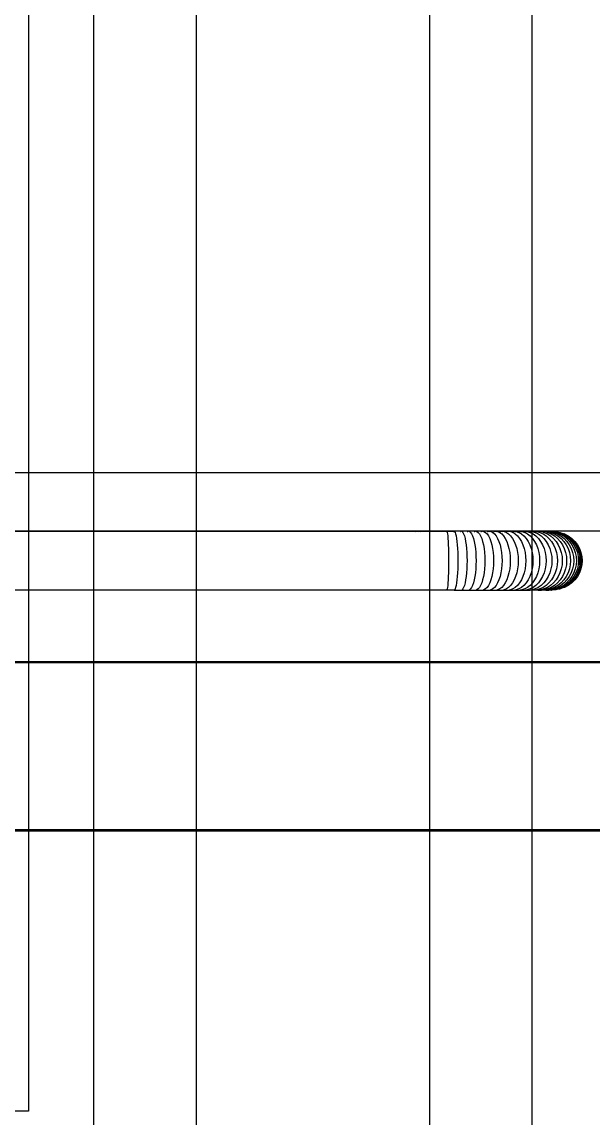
# Model space of a CAD drawing. Header units: inches. Extents: x 31 to 716, y 21 to 143.
# Drawn here: x 225.008 to 225.816, y 77.125 to 78.676 of the extents above; entities that cross this region are included whole.
import ezdxf

# ---------------------------------------------------------------- set-up
doc = ezdxf.new("R2010")
doc.units = ezdxf.units.IN
doc.header["$MEASUREMENT"] = 0
doc.linetypes.add('HIDDEN-Z', pattern=[3, 2, -1])
for name, color, linetype in [('INNO-RFT-Y', 2, 'Continuous'), ('S-BARS-ELEV', 9, 'Continuous'), ('s-hidden', 8, 'HIDDEN-Z')]:
    doc.layers.add(name, color=color, linetype=linetype)

# ---------------------------------------------------------------- blocks, each defined once
blk = doc.blocks.new('rebar red')
at = {"color": 1}
for p, q in [((-50.96601, -96.53518), (-50.74187, -96.53518)), ((-50.74247, -96.53526), (-50.74187, -96.53518)), ((-50.74187, -96.53518), (-50.74127, -96.53526)), ((-50.74187, -96.53518), (-50.73662, -96.53518)), ((-50.73662, -96.53518), (-50.73482, -96.53518)), ((-50.73662, -96.53518), (-50.7348, -96.5352)), ((-50.73489, -96.53526), (-50.73485, -96.53526)), ((-50.73485, -96.53526), (-50.73482, -96.53518)), ((-50.73485, -96.53526), (-50.7348, -96.5352)), ((-50.73482, -96.53518), (-50.7348, -96.5352)), ((-50.73482, -96.53518), (-50.73478, -96.53518)), ((-50.7348, -96.5352), (-50.73478, -96.53518)), ((-50.7348, -96.5352), (-50.73303, -96.53518)), ((-50.7348, -96.5352), (-50.73475, -96.53526)), ((-50.73478, -96.53518), (-50.73303, -96.53518)), ((-50.73478, -96.53518), (-50.73475, -96.53526)), ((-50.73475, -96.53526), (-50.73469, -96.53547)), ((-50.73475, -96.53526), (-50.73471, -96.53526)), ((-50.73469, -96.53547), (-50.73463, -96.53583)), ((-50.73316, -96.53526), (-50.73308, -96.53526)), ((-50.73308, -96.53526), (-50.73303, -96.53518)), ((-50.73308, -96.53526), (-50.73299, -96.5352)), ((-50.73303, -96.53518), (-50.73299, -96.5352)), ((-50.73299, -96.5352), (-50.73295, -96.53518)), ((-50.73295, -96.53518), (-50.7329, -96.53526)), ((-50.73125, -96.53518), (-50.73295, -96.53518)), ((-50.7329, -96.53526), (-50.73277, -96.53547)), ((-50.7329, -96.53526), (-50.73281, -96.53526)), ((-50.73277, -96.53547), (-50.73264, -96.53583)), ((-50.73145, -96.53526), (-50.73134, -96.53526)), ((-50.73134, -96.53526), (-50.73125, -96.53518)), ((-50.73125, -96.53518), (-50.73119, -96.5352)), ((-50.73119, -96.5352), (-50.73113, -96.53518)), ((-50.73113, -96.53518), (-50.73105, -96.53526)), ((-50.7295, -96.53518), (-50.73113, -96.53518)), ((-50.73105, -96.53526), (-50.73086, -96.53547)), ((-50.73105, -96.53526), (-50.73093, -96.53526)), ((-50.73086, -96.53547), (-50.73067, -96.53583)), ((-50.72977, -96.53526), (-50.72961, -96.53526)), ((-50.72961, -96.53526), (-50.7295, -96.53518)), ((-50.7295, -96.53518), (-50.72942, -96.5352)), ((-50.72942, -96.5352), (-50.72934, -96.53518)), ((-50.72934, -96.53518), (-50.72924, -96.53526)), ((-50.72778, -96.53518), (-50.72934, -96.53518)), ((-50.72924, -96.53526), (-50.72898, -96.53547)), ((-50.72924, -96.53526), (-50.72907, -96.53526)), ((-50.72898, -96.53547), (-50.72873, -96.53583)), ((-50.72811, -96.53526), (-50.72792, -96.53526)), ((-50.72792, -96.53526), (-50.72778, -96.53518)), ((-50.72778, -96.53518), (-50.72768, -96.5352)), ((-50.72758, -96.53518), (-50.72768, -96.5352)), ((-50.72758, -96.53518), (-50.72745, -96.53526)), ((-50.7261, -96.53518), (-50.72758, -96.53518)), ((-50.72745, -96.53526), (-50.72713, -96.53547)), ((-50.72745, -96.53526), (-50.72725, -96.53526)), ((-50.72713, -96.53547), (-50.72682, -96.53583)), ((-50.72649, -96.53526), (-50.72627, -96.53526)), ((-50.72627, -96.53526), (-50.7261, -96.53518)), ((-50.7261, -96.53518), (-50.72598, -96.5352)), ((-50.72598, -96.5352), (-50.72587, -96.53518)), ((-50.72587, -96.53518), (-50.7257, -96.53526)), ((-50.72446, -96.53518), (-50.72587, -96.53518)), ((-50.7257, -96.53526), (-50.72532, -96.53547)), ((-50.7257, -96.53526), (-50.72547, -96.53526)), ((-50.72532, -96.53547), (-50.72495, -96.53583)), ((-50.72491, -96.53526), (-50.72466, -96.53526)), ((-50.72466, -96.53526), (-50.72446, -96.53518)), ((-50.72446, -96.53518), (-50.72433, -96.5352)), ((-50.72433, -96.5352), (-50.7242, -96.53518)), ((-50.7242, -96.53518), (-50.724, -96.53526)), ((-50.72287, -96.53518), (-50.7242, -96.53518)), ((-50.724, -96.53526), (-50.72356, -96.53547)), ((-50.724, -96.53526), (-50.72374, -96.53526)), ((-50.72356, -96.53547), (-50.72313, -96.53583)), ((-50.72338, -96.53526), (-50.72311, -96.53526)), ((-50.72311, -96.53526), (-50.72287, -96.53518)), ((-50.72287, -96.53518), (-50.72273, -96.5352)), ((-50.72273, -96.5352), (-50.72258, -96.53518)), ((-50.72258, -96.53518), (-50.72236, -96.53526)), ((-50.72134, -96.53518), (-50.72258, -96.53518)), ((-50.72236, -96.53526), (-50.72186, -96.53547)), ((-50.72236, -96.53526), (-50.72206, -96.53526)), ((-50.72191, -96.53526), (-50.72161, -96.53526)), ((-50.72186, -96.53547), (-50.72137, -96.53583)), ((-50.72161, -96.53526), (-50.72134, -96.53518)), ((-50.72134, -96.53518), (-50.72119, -96.5352)), ((-50.72119, -96.5352), (-50.72103, -96.53518)), ((-50.72103, -96.53518), (-50.72077, -96.53526)), ((-50.71988, -96.53518), (-50.72103, -96.53518)), ((-50.72077, -96.53526), (-50.72021, -96.53547)), ((-50.72077, -96.53526), (-50.72019, -96.53526)), ((-50.72021, -96.53547), (-50.71968, -96.53583)), ((-50.72019, -96.53526), (-50.71988, -96.53518)), ((-50.71988, -96.53518), (-50.71972, -96.5352)), ((-50.71972, -96.5352), (-50.71955, -96.53518)), ((-50.71955, -96.53518), (-50.71925, -96.53526)), ((-50.71849, -96.53518), (-50.71955, -96.53518)), ((-50.71925, -96.53526), (-50.71916, -96.53526)), ((-50.71916, -96.53526), (-50.71904, -96.53524)), ((-50.71916, -96.53526), (-50.71864, -96.53547)), ((-50.71904, -96.53524), (-50.71892, -96.53526)), ((-50.71892, -96.53526), (-50.71884, -96.53526)), ((-50.71884, -96.53526), (-50.71849, -96.53518)), ((-50.71884, -96.53526), (-50.7179, -96.53526)), ((-50.71864, -96.53547), (-50.71806, -96.53583)), ((-50.71849, -96.53518), (-50.71832, -96.5352)), ((-50.71832, -96.5352), (-50.71815, -96.53518)), ((-50.71815, -96.53518), (-50.7179, -96.53526)), ((-50.7179, -96.53526), (-50.71785, -96.53525)), ((-50.71785, -96.53525), (-50.71781, -96.53526)), ((-50.71767, -96.53523), (-50.71781, -96.53526)), ((-50.71781, -96.53526), (-50.71715, -96.53547)), ((-50.71767, -96.53523), (-50.71756, -96.53526)), ((-50.71756, -96.53526), (-50.71751, -96.53525)), ((-50.71751, -96.53525), (-50.71746, -96.53526)), ((-50.71746, -96.53526), (-50.71717, -96.53518)), ((-50.71746, -96.53526), (-50.71671, -96.53526)), ((-50.71717, -96.53518), (-50.717, -96.5352)), ((-50.71715, -96.53547), (-50.71652, -96.53583)), ((-50.71683, -96.53518), (-50.717, -96.5352)), ((-50.717, -96.5352), (-50.71671, -96.53526)), ((-50.71683, -96.53518), (-50.71658, -96.53524)), ((-50.71671, -96.53526), (-50.71658, -96.53524)), ((-50.71658, -96.53524), (-50.71645, -96.53526)), ((-50.71639, -96.53523), (-50.71645, -96.53526)), ((-50.71645, -96.53526), (-50.71638, -96.53526)), ((-50.71623, -96.53524), (-50.71639, -96.53523)), ((-50.71638, -96.53526), (-50.71623, -96.53524)), ((-50.71638, -96.53526), (-50.71574, -96.53547)), ((-50.71623, -96.53524), (-50.71609, -96.53526)), ((-50.71609, -96.53526), (-50.71594, -96.53518)), ((-50.71609, -96.53526), (-50.71577, -96.5352)), ((-50.71609, -96.53526), (-50.71561, -96.53526)), ((-50.71594, -96.53518), (-50.71577, -96.5352)), ((-50.71577, -96.5352), (-50.71559, -96.53518)), ((-50.71577, -96.5352), (-50.71561, -96.53526)), ((-50.71574, -96.53547), (-50.71506, -96.53583)), ((-50.71561, -96.53526), (-50.71539, -96.53524)), ((-50.71559, -96.53518), (-50.71539, -96.53524)), ((-50.71539, -96.53524), (-50.71528, -96.53526)), ((-50.71528, -96.53526), (-50.71523, -96.53525)), ((-50.71521, -96.53522), (-50.71523, -96.53525)), ((-50.71523, -96.53525), (-50.71517, -96.53526)), ((-50.71517, -96.53526), (-50.71521, -96.53522)), ((-50.71517, -96.53526), (-50.71504, -96.53523)), ((-50.71517, -96.53526), (-50.71442, -96.53547)), ((-50.71504, -96.53523), (-50.7148, -96.53518)), ((-50.71504, -96.53523), (-50.71481, -96.53526)), ((-50.71481, -96.53526), (-50.71461, -96.53526)), ((-50.7148, -96.53518), (-50.71463, -96.5352)), ((-50.71463, -96.5352), (-50.71445, -96.53518)), ((-50.71461, -96.53526), (-50.71445, -96.53518)), ((-50.71461, -96.53526), (-50.71428, -96.53526)), ((-50.71429, -96.53523), (-50.71445, -96.53518)), ((-50.71445, -96.53518), (-50.71428, -96.53526)), ((-50.71442, -96.53547), (-50.7137, -96.53583)), ((-50.71411, -96.53521), (-50.71429, -96.53523)), ((-50.71428, -96.53526), (-50.71413, -96.53524)), ((-50.71413, -96.53524), (-50.71411, -96.53521)), ((-50.71411, -96.53521), (-50.71399, -96.53526)), ((-50.71399, -96.53526), (-50.71395, -96.53523)), ((-50.71395, -96.53523), (-50.71375, -96.53518)), ((-50.71395, -96.53523), (-50.71319, -96.53547)), ((-50.71395, -96.53523), (-50.71369, -96.53526)), ((-50.71375, -96.53518), (-50.71359, -96.5352)), ((-50.71369, -96.53526), (-50.71363, -96.53526)), ((-50.71363, -96.53526), (-50.71359, -96.5352)), ((-50.71363, -96.53526), (-50.71338, -96.53526)), ((-50.71342, -96.53518), (-50.71359, -96.5352)), ((-50.71359, -96.5352), (-50.71338, -96.53526)), ((-50.71329, -96.53522), (-50.71342, -96.53518)), ((-50.71338, -96.53526), (-50.71329, -96.53522)), ((-50.71313, -96.53524), (-50.71329, -96.53522)), ((-50.71319, -96.53547), (-50.71243, -96.53583)), ((-50.71313, -96.53524), (-50.71296, -96.53522)), ((-50.71296, -96.53522), (-50.7128, -96.53518)), ((-50.71296, -96.53522), (-50.7129, -96.53526)), ((-50.7129, -96.53526), (-50.71287, -96.53526)), ((-50.71287, -96.53526), (-50.71271, -96.53524)), ((-50.71287, -96.53526), (-50.71207, -96.53547)), ((-50.7128, -96.53518), (-50.71264, -96.5352)), ((-50.71271, -96.53524), (-50.71264, -96.5352)), ((-50.71271, -96.53524), (-50.71258, -96.53526)), ((-50.71264, -96.5352), (-50.71248, -96.53518)), ((-50.71258, -96.53526), (-50.71255, -96.53526)), ((-50.71255, -96.53526), (-50.71239, -96.53522)), ((-50.71248, -96.53518), (-50.71239, -96.53522)), ((-50.71239, -96.53522), (-50.71224, -96.53523)), ((-50.71224, -96.53523), (-50.71216, -96.53526)), ((-50.71216, -96.53526), (-50.71207, -96.53522)), ((-50.71207, -96.53522), (-50.71203, -96.53525)), ((-50.71207, -96.53547), (-50.71127, -96.53583)), ((-50.71203, -96.53525), (-50.71196, -96.53518)), ((-50.71203, -96.53525), (-50.71192, -96.53526)), ((-50.71196, -96.53518), (-50.71186, -96.53523)), ((-50.71192, -96.53526), (-50.71186, -96.53523)), ((-50.71186, -96.53523), (-50.7118, -96.53519)), ((-50.71165, -96.53518), (-50.7118, -96.53519)), ((-50.7118, -96.53519), (-50.71174, -96.53524)), ((-50.71174, -96.53524), (-50.71165, -96.53518)), ((-50.71174, -96.53524), (-50.71158, -96.53526)), ((-50.71159, -96.53521), (-50.71165, -96.53518)), ((-50.71159, -96.53521), (-50.71155, -96.53526)), ((-50.71158, -96.53526), (-50.71155, -96.53526)), ((-50.71155, -96.53526), (-50.71146, -96.53522)), ((-50.71155, -96.53526), (-50.71105, -96.53547)), ((-50.71146, -96.53522), (-50.71143, -96.5352)), ((-50.71146, -96.53522), (-50.71132, -96.53526)), ((-50.71143, -96.5352), (-50.7113, -96.53521)), ((-50.71129, -96.53524), (-50.71143, -96.5352)), ((-50.71132, -96.53526), (-50.71129, -96.53524)), ((-50.7113, -96.53521), (-50.71121, -96.53518)), ((-50.71129, -96.53524), (-50.71117, -96.53524)), ((-50.71121, -96.53518), (-50.71117, -96.53524)), ((-50.71117, -96.53524), (-50.71113, -96.53522)), ((-50.71113, -96.53522), (-50.71108, -96.53519)), ((-50.71113, -96.53522), (-50.71104, -96.53526)), ((-50.71108, -96.53519), (-50.71094, -96.53518)), ((-50.71108, -96.53519), (-50.71101, -96.53523)), ((-50.71105, -96.53547), (-50.71021, -96.53583)), ((-50.71104, -96.53526), (-50.71085, -96.53526)), ((-50.71101, -96.53523), (-50.71094, -96.53518)), ((-50.7109, -96.53521), (-50.71094, -96.53518)), ((-50.71088, -96.53524), (-50.7109, -96.53521)), ((-50.7109, -96.53521), (-50.71085, -96.53526)), ((-50.71078, -96.53522), (-50.71088, -96.53524)), ((-50.71085, -96.53526), (-50.71078, -96.53522)), ((-50.71078, -96.53522), (-50.71076, -96.5352)), ((-50.71078, -96.53522), (-50.71072, -96.53526)), ((-50.71076, -96.5352), (-50.71064, -96.53523)), ((-50.71064, -96.53523), (-50.71072, -96.53526)), ((-50.71072, -96.53526), (-50.71065, -96.53526)), ((-50.71065, -96.53526), (-50.71055, -96.53523)), ((-50.71065, -96.53526), (-50.71064, -96.53523)), ((-50.71065, -96.53526), (-50.71014, -96.53547)), ((-50.71064, -96.53523), (-50.71058, -96.53518)), ((-50.71055, -96.53523), (-50.71064, -96.53523)), ((-50.71058, -96.53518), (-50.71055, -96.53523)), ((-50.71055, -96.53523), (-50.7105, -96.53522)), ((-50.71055, -96.53523), (-50.7105, -96.53526)), ((-50.7105, -96.53522), (-50.71045, -96.53524)), ((-50.7105, -96.53526), (-50.71045, -96.53524)), ((-50.71045, -96.53524), (-50.71041, -96.53522)), ((-50.71041, -96.53522), (-50.71034, -96.53518)), ((-50.71041, -96.53522), (-50.71037, -96.53526)), ((-50.71037, -96.53526), (-50.71032, -96.53525)), ((-50.71034, -96.53518), (-50.71022, -96.53521)), ((-50.71032, -96.53525), (-50.71027, -96.53526)), ((-50.71027, -96.53526), (-50.7102, -96.53526)), ((-50.71017, -96.53524), (-50.71022, -96.53521)), ((-50.71022, -96.53521), (-50.7102, -96.53526)), ((-50.7102, -96.53526), (-50.71014, -96.53526)), ((-50.71014, -96.53526), (-50.71017, -96.53524)), ((-50.71014, -96.53526), (-50.71009, -96.53525)), ((-50.71014, -96.53547), (-50.70927, -96.53583)), ((-50.71009, -96.53525), (-50.71006, -96.53518)), ((-50.70998, -96.53526), (-50.71009, -96.53525)), ((-50.71006, -96.53518), (-50.71, -96.53521)), ((-50.71, -96.53521), (-50.70998, -96.53526)), ((-50.70998, -96.53526), (-50.70993, -96.53523)), ((-50.70993, -96.53523), (-50.70987, -96.53524)), ((-50.70987, -96.53524), (-50.70985, -96.53518)), ((-50.70987, -96.53524), (-50.7098, -96.53522)), ((-50.7098, -96.53522), (-50.70985, -96.53518)), ((-50.7098, -96.53522), (-50.70974, -96.53523)), ((-50.70974, -96.53523), (-50.70971, -96.53521)), ((-50.70974, -96.53523), (-50.70934, -96.53547)), ((-50.70971, -96.53521), (-50.70965, -96.53518)), ((-50.70962, -96.53521), (-50.70971, -96.53521)), ((-50.70965, -96.53518), (-50.70962, -96.53521)), ((-50.70962, -96.53521), (-50.7096, -96.53522)), ((-50.70962, -96.53521), (-50.70961, -96.53526)), ((-50.70961, -96.53526), (-50.7096, -96.53522)), ((-50.70961, -96.53526), (-50.70866, -96.53547)), ((-50.70961, -96.53526), (-50.70936, -96.53526)), ((-50.7096, -96.53522), (-50.70952, -96.53521)), ((-50.70949, -96.53518), (-50.70952, -96.53521)), ((-50.70952, -96.53521), (-50.70949, -96.53521)), ((-50.70945, -96.5352), (-50.70949, -96.53518)), ((-50.70949, -96.53521), (-50.70945, -96.5352)), ((-50.70939, -96.5352), (-50.70945, -96.5352)), ((-50.70939, -96.5352), (-50.70935, -96.53518)), ((-50.70939, -96.5352), (-50.70936, -96.53526)), ((-50.70936, -96.53526), (-50.70931, -96.5352)), ((-50.70936, -96.53526), (-50.70907, -96.53526)), ((-50.70935, -96.53518), (-50.70931, -96.5352)), ((-50.70934, -96.53547), (-50.70845, -96.53583)), ((-50.70925, -96.53518), (-50.70931, -96.5352)), ((-50.70921, -96.53519), (-50.70925, -96.53518)), ((-50.70921, -96.53519), (-50.70918, -96.53518)), ((-50.70915, -96.53518), (-50.70921, -96.53519)), ((-50.70918, -96.53518), (-50.70912, -96.53518)), ((-50.70918, -96.53518), (-50.70915, -96.53518)), ((-50.70912, -96.53518), (-50.70915, -96.53518)), ((-50.70915, -96.53518), (-50.70907, -96.53526)), ((-50.70912, -96.53518), (-50.70886, -96.53526)), ((-50.70907, -96.53526), (-50.7081, -96.53547)), ((-50.70907, -96.53526), (-50.70886, -96.53526)), ((-50.7081, -96.53526), (-50.70886, -96.53526)), ((-50.70866, -96.53547), (-50.70775, -96.53583)), ((-50.7081, -96.53526), (-50.70734, -96.53547)), ((-50.7081, -96.53526), (-50.70766, -96.53547)), ((-50.7081, -96.53547), (-50.70717, -96.53583)), ((-50.70766, -96.53547), (-50.70672, -96.53583)), ((-50.70734, -96.53547), (-50.70704, -96.53547)), ((-50.70704, -96.53547), (-50.70628, -96.53583)), ((-50.70704, -96.53547), (-50.70639, -96.53583)), ((-50.73463, -96.53583), (-50.73457, -96.53632)), ((-50.73457, -96.53632), (-50.73451, -96.53694)), ((-50.73451, -96.53694), (-50.73447, -96.53767)), ((-50.73447, -96.53767), (-50.73442, -96.53849)), ((-50.73264, -96.53583), (-50.73252, -96.53632)), ((-50.73252, -96.53632), (-50.73241, -96.53694)), ((-50.73241, -96.53694), (-50.73232, -96.53767)), ((-50.73232, -96.53767), (-50.73224, -96.53849)), ((-50.73067, -96.53583), (-50.7305, -96.53632)), ((-50.7305, -96.53632), (-50.73033, -96.53694)), ((-50.73033, -96.53694), (-50.73019, -96.53767)), ((-50.73019, -96.53767), (-50.73007, -96.53849)), ((-50.72873, -96.53583), (-50.72849, -96.53632)), ((-50.72849, -96.53632), (-50.72828, -96.53694)), ((-50.72828, -96.53694), (-50.72809, -96.53767)), ((-50.72809, -96.53767), (-50.72793, -96.53849)), ((-50.72682, -96.53583), (-50.72653, -96.53632)), ((-50.72653, -96.53632), (-50.72626, -96.53694)), ((-50.72626, -96.53694), (-50.72603, -96.53767)), ((-50.72603, -96.53767), (-50.72583, -96.53849)), ((-50.72495, -96.53583), (-50.72461, -96.53632)), ((-50.72461, -96.53632), (-50.72429, -96.53694)), ((-50.72429, -96.53694), (-50.72401, -96.53767)), ((-50.72401, -96.53767), (-50.72378, -96.53849)), ((-50.72313, -96.53583), (-50.72274, -96.53632)), ((-50.72274, -96.53632), (-50.72237, -96.53694)), ((-50.72237, -96.53694), (-50.72205, -96.53767)), ((-50.72205, -96.53767), (-50.72178, -96.53849)), ((-50.72137, -96.53583), (-50.72092, -96.53632)), ((-50.72092, -96.53632), (-50.72051, -96.53694)), ((-50.72051, -96.53694), (-50.72015, -96.53767)), ((-50.72015, -96.53767), (-50.71984, -96.53849)), ((-50.71968, -96.53583), (-50.71918, -96.53632)), ((-50.71918, -96.53632), (-50.71872, -96.53694)), ((-50.71872, -96.53694), (-50.71832, -96.53767)), ((-50.71832, -96.53767), (-50.71798, -96.53849)), ((-50.71806, -96.53583), (-50.71751, -96.53632)), ((-50.71751, -96.53632), (-50.71701, -96.53694)), ((-50.71701, -96.53694), (-50.71657, -96.53767)), ((-50.71657, -96.53767), (-50.71619, -96.53849)), ((-50.71652, -96.53583), (-50.71592, -96.53632)), ((-50.71592, -96.53632), (-50.71538, -96.53694)), ((-50.71538, -96.53694), (-50.7149, -96.53767)), ((-50.71506, -96.53583), (-50.71442, -96.53632)), ((-50.7149, -96.53767), (-50.7145, -96.53849)), ((-50.71442, -96.53632), (-50.71384, -96.53694)), ((-50.71384, -96.53694), (-50.71333, -96.53767)), ((-50.7137, -96.53583), (-50.71302, -96.53632)), ((-50.71333, -96.53767), (-50.71289, -96.53849)), ((-50.71302, -96.53632), (-50.7124, -96.53694)), ((-50.71243, -96.53583), (-50.71172, -96.53632)), ((-50.7124, -96.53694), (-50.71185, -96.53767)), ((-50.71185, -96.53767), (-50.71139, -96.53849)), ((-50.71172, -96.53632), (-50.71106, -96.53694)), ((-50.71127, -96.53583), (-50.71052, -96.53632)), ((-50.71106, -96.53694), (-50.71049, -96.53767)), ((-50.71052, -96.53632), (-50.70984, -96.53694)), ((-50.71049, -96.53767), (-50.71, -96.53849)), ((-50.71021, -96.53583), (-50.70943, -96.53632)), ((-50.70984, -96.53694), (-50.70923, -96.53767)), ((-50.70943, -96.53632), (-50.70872, -96.53694)), ((-50.70927, -96.53583), (-50.70847, -96.53632)), ((-50.70923, -96.53767), (-50.70872, -96.53849)), ((-50.70872, -96.53694), (-50.70809, -96.53767)), ((-50.70847, -96.53632), (-50.70773, -96.53694)), ((-50.70845, -96.53583), (-50.70762, -96.53632)), ((-50.70809, -96.53767), (-50.70756, -96.53849)), ((-50.70775, -96.53583), (-50.70689, -96.53632)), ((-50.70773, -96.53694), (-50.70708, -96.53767)), ((-50.70762, -96.53632), (-50.70686, -96.53694)), ((-50.70717, -96.53583), (-50.7063, -96.53632)), ((-50.70708, -96.53767), (-50.70653, -96.53849)), ((-50.70689, -96.53632), (-50.70612, -96.53694)), ((-50.70686, -96.53694), (-50.70619, -96.53767)), ((-50.70672, -96.53583), (-50.70583, -96.53632)), ((-50.70639, -96.53583), (-50.7055, -96.53632)), ((-50.7063, -96.53632), (-50.7055, -96.53694)), ((-50.70613, -96.53583), (-50.70628, -96.53583)), ((-50.70619, -96.53767), (-50.70562, -96.53849)), ((-50.70613, -96.53583), (-50.7053, -96.53632)), ((-50.70613, -96.53583), (-50.70604, -96.53583)), ((-50.70612, -96.53694), (-50.70543, -96.53767)), ((-50.70604, -96.53583), (-50.70511, -96.53632)), ((-50.70583, -96.53632), (-50.70503, -96.53694)), ((-50.7055, -96.53632), (-50.70468, -96.53694)), ((-50.7055, -96.53694), (-50.7048, -96.53767)), ((-50.70543, -96.53767), (-50.70485, -96.53849)), ((-50.7053, -96.53632), (-50.70523, -96.53632)), ((-50.70523, -96.53632), (-50.70448, -96.53694)), ((-50.70511, -96.53632), (-50.70426, -96.53694)), ((-50.70503, -96.53694), (-50.70431, -96.53767)), ((-50.7048, -96.53767), (-50.70421, -96.53849)), ((-50.70468, -96.53694), (-50.70396, -96.53767)), ((-50.70448, -96.53694), (-50.70375, -96.53767)), ((-50.70448, -96.53694), (-50.70441, -96.53694)), ((-50.70441, -96.53694), (-50.70368, -96.53767)), ((-50.70431, -96.53767), (-50.70371, -96.53849)), ((-50.70426, -96.53694), (-50.70351, -96.53767)), ((-50.70396, -96.53767), (-50.70335, -96.53849)), ((-50.70375, -96.53767), (-50.70314, -96.53849)), ((-50.70368, -96.53767), (-50.70307, -96.53849)), ((-50.70351, -96.53767), (-50.70288, -96.53849)), ((-50.73442, -96.53849), (-50.73439, -96.53939)), ((-50.73439, -96.53939), (-50.73437, -96.54035)), ((-50.73437, -96.54035), (-50.73435, -96.54135)), ((-50.73224, -96.53849), (-50.73218, -96.53939)), ((-50.73218, -96.53939), (-50.73213, -96.54035)), ((-50.73213, -96.54035), (-50.7321, -96.54135)), ((-50.73007, -96.53849), (-50.72998, -96.53939)), ((-50.72998, -96.53939), (-50.72991, -96.54035)), ((-50.72991, -96.54035), (-50.72986, -96.54135)), ((-50.72793, -96.53849), (-50.72781, -96.53939)), ((-50.72781, -96.53939), (-50.72771, -96.54035)), ((-50.72771, -96.54035), (-50.72766, -96.54135)), ((-50.72583, -96.53849), (-50.72568, -96.53939)), ((-50.72568, -96.53939), (-50.72556, -96.54035)), ((-50.72556, -96.54035), (-50.72549, -96.54135)), ((-50.72378, -96.53849), (-50.72359, -96.53939)), ((-50.72359, -96.53939), (-50.72345, -96.54035)), ((-50.72345, -96.54035), (-50.72337, -96.54135)), ((-50.72178, -96.53849), (-50.72156, -96.53939)), ((-50.72156, -96.53939), (-50.7214, -96.54035)), ((-50.7214, -96.54035), (-50.72131, -96.54135)), ((-50.71984, -96.53849), (-50.7196, -96.53939)), ((-50.7196, -96.53939), (-50.71942, -96.54035)), ((-50.71942, -96.54035), (-50.71931, -96.54135)), ((-50.71798, -96.53849), (-50.7177, -96.53939)), ((-50.7177, -96.53939), (-50.7175, -96.54035)), ((-50.7175, -96.54035), (-50.71738, -96.54135)), ((-50.71619, -96.53849), (-50.71589, -96.53939)), ((-50.71589, -96.53939), (-50.71567, -96.54035)), ((-50.71567, -96.54035), (-50.71554, -96.54135)), ((-50.7145, -96.53849), (-50.71417, -96.53939)), ((-50.71417, -96.53939), (-50.71393, -96.54035)), ((-50.71393, -96.54035), (-50.71379, -96.54135)), ((-50.71289, -96.53849), (-50.71254, -96.53939)), ((-50.71254, -96.53939), (-50.71229, -96.54035)), ((-50.71229, -96.54035), (-50.71214, -96.54135)), ((-50.71139, -96.53849), (-50.71102, -96.53939)), ((-50.71102, -96.53939), (-50.71075, -96.54035)), ((-50.71075, -96.54035), (-50.71059, -96.54135)), ((-50.71, -96.53849), (-50.70961, -96.53939)), ((-50.70961, -96.53939), (-50.70932, -96.54035)), ((-50.70932, -96.54035), (-50.70915, -96.54135)), ((-50.70872, -96.53849), (-50.70831, -96.53939)), ((-50.70831, -96.53939), (-50.70801, -96.54035)), ((-50.70801, -96.54035), (-50.70783, -96.54135)), ((-50.70756, -96.53849), (-50.70713, -96.53939)), ((-50.70713, -96.53939), (-50.70682, -96.54035)), ((-50.70682, -96.54035), (-50.70663, -96.54135)), ((-50.70653, -96.53849), (-50.70608, -96.53939)), ((-50.70608, -96.53939), (-50.70576, -96.54035)), ((-50.70576, -96.54035), (-50.70557, -96.54135)), ((-50.70562, -96.53849), (-50.70516, -96.53939)), ((-50.70516, -96.53939), (-50.70483, -96.54035)), ((-50.70485, -96.53849), (-50.70438, -96.53939)), ((-50.70483, -96.54035), (-50.70463, -96.54135)), ((-50.70438, -96.53939), (-50.70404, -96.54035)), ((-50.70421, -96.53849), (-50.70373, -96.53939)), ((-50.70404, -96.54035), (-50.70383, -96.54135)), ((-50.70373, -96.53939), (-50.70339, -96.54035)), ((-50.70371, -96.53849), (-50.70323, -96.53939)), ((-50.70339, -96.54035), (-50.70318, -96.54135)), ((-50.70335, -96.53849), (-50.70286, -96.53939)), ((-50.70323, -96.53939), (-50.70288, -96.54035)), ((-50.70314, -96.53849), (-50.70265, -96.53939)), ((-50.70307, -96.53849), (-50.70258, -96.53939)), ((-50.70288, -96.53849), (-50.70237, -96.53939)), ((-50.70288, -96.54035), (-50.70266, -96.54135)), ((-50.70286, -96.53939), (-50.70251, -96.54035)), ((-50.70265, -96.53939), (-50.70229, -96.54035)), ((-50.70258, -96.53939), (-50.70222, -96.54035)), ((-50.70251, -96.54035), (-50.70229, -96.54135)), ((-50.70237, -96.53939), (-50.702, -96.54035)), ((-50.70229, -96.54035), (-50.70207, -96.54135)), ((-50.70222, -96.54035), (-50.702, -96.54135)), ((-50.702, -96.54035), (-50.70177, -96.54135)), ((-50.73435, -96.5434), (-50.73437, -96.5444)), ((-50.73435, -96.54135), (-50.73435, -96.54238)), ((-50.73435, -96.54238), (-50.73435, -96.5434)), ((-50.7321, -96.5434), (-50.73213, -96.5444)), ((-50.7321, -96.54135), (-50.73209, -96.54238)), ((-50.73209, -96.54238), (-50.7321, -96.5434)), ((-50.72986, -96.5434), (-50.72991, -96.5444)), ((-50.72986, -96.54135), (-50.72985, -96.54238)), ((-50.72985, -96.54238), (-50.72986, -96.5434)), ((-50.72766, -96.5434), (-50.72771, -96.5444)), ((-50.72766, -96.54135), (-50.72764, -96.54238)), ((-50.72764, -96.54238), (-50.72766, -96.5434)), ((-50.72549, -96.5434), (-50.72556, -96.5444)), ((-50.72549, -96.54135), (-50.72547, -96.54238)), ((-50.72547, -96.54238), (-50.72549, -96.5434)), ((-50.72337, -96.5434), (-50.72345, -96.5444)), ((-50.72337, -96.54135), (-50.72334, -96.54238)), ((-50.72334, -96.54238), (-50.72337, -96.5434)), ((-50.72131, -96.5434), (-50.7214, -96.5444)), ((-50.72131, -96.54135), (-50.72127, -96.54238)), ((-50.72127, -96.54238), (-50.72131, -96.5434)), ((-50.71931, -96.5434), (-50.71942, -96.5444)), ((-50.71931, -96.54135), (-50.71927, -96.54238)), ((-50.71927, -96.54238), (-50.71931, -96.5434)), ((-50.71738, -96.5434), (-50.7175, -96.5444)), ((-50.71738, -96.54135), (-50.71734, -96.54238)), ((-50.71734, -96.54238), (-50.71738, -96.5434)), ((-50.71554, -96.5434), (-50.71567, -96.5444)), ((-50.71554, -96.54135), (-50.7155, -96.54238)), ((-50.7155, -96.54238), (-50.71554, -96.5434)), ((-50.71379, -96.5434), (-50.71393, -96.5444)), ((-50.71379, -96.54135), (-50.71374, -96.54238)), ((-50.71374, -96.54238), (-50.71379, -96.5434)), ((-50.71214, -96.5434), (-50.71229, -96.5444)), ((-50.71214, -96.54135), (-50.71209, -96.54238)), ((-50.71209, -96.54238), (-50.71214, -96.5434)), ((-50.71059, -96.5434), (-50.71075, -96.5444)), ((-50.71059, -96.54135), (-50.71053, -96.54238)), ((-50.71053, -96.54238), (-50.71059, -96.5434)), ((-50.70915, -96.5434), (-50.70932, -96.5444)), ((-50.70915, -96.54135), (-50.70909, -96.54238)), ((-50.70909, -96.54238), (-50.70915, -96.5434)), ((-50.70783, -96.5434), (-50.70801, -96.5444)), ((-50.70783, -96.54135), (-50.70777, -96.54238)), ((-50.70777, -96.54238), (-50.70783, -96.5434)), ((-50.70663, -96.5434), (-50.70682, -96.5444)), ((-50.70663, -96.54135), (-50.70657, -96.54238)), ((-50.70657, -96.54238), (-50.70663, -96.5434)), ((-50.70557, -96.5434), (-50.70576, -96.5444)), ((-50.70557, -96.54135), (-50.7055, -96.54238)), ((-50.7055, -96.54238), (-50.70557, -96.5434)), ((-50.70463, -96.5434), (-50.70483, -96.5444)), ((-50.70463, -96.54135), (-50.70456, -96.54238)), ((-50.70456, -96.54238), (-50.70463, -96.5434)), ((-50.70383, -96.5434), (-50.70404, -96.5444)), ((-50.70383, -96.54135), (-50.70376, -96.54238)), ((-50.70376, -96.54238), (-50.70383, -96.5434)), ((-50.70318, -96.5434), (-50.70339, -96.5444)), ((-50.70318, -96.54135), (-50.7031, -96.54238)), ((-50.7031, -96.54238), (-50.70318, -96.5434)), ((-50.70266, -96.5434), (-50.70288, -96.5444)), ((-50.70266, -96.54135), (-50.70259, -96.54238)), ((-50.70259, -96.54238), (-50.70266, -96.5434)), ((-50.70229, -96.5434), (-50.70251, -96.5444)), ((-50.70246, -96.54135), (-50.70239, -96.54238)), ((-50.70239, -96.54238), (-50.70246, -96.5434)), ((-50.70229, -96.54135), (-50.70222, -96.54238)), ((-50.70222, -96.54238), (-50.70229, -96.5434)), ((-50.70207, -96.5434), (-50.70229, -96.5444)), ((-50.702, -96.5434), (-50.70222, -96.5444)), ((-50.70207, -96.54135), (-50.702, -96.54238)), ((-50.702, -96.54238), (-50.70207, -96.5434)), ((-50.702, -96.54135), (-50.70193, -96.54238)), ((-50.70193, -96.54238), (-50.702, -96.5434)), ((-50.70177, -96.5434), (-50.702, -96.5444)), ((-50.70177, -96.54135), (-50.7017, -96.54238)), ((-50.7017, -96.54238), (-50.70177, -96.5434)), ((-50.73442, -96.54626), (-50.73447, -96.54709)), ((-50.73439, -96.54536), (-50.73442, -96.54626)), ((-50.73437, -96.5444), (-50.73439, -96.54536)), ((-50.73224, -96.54626), (-50.73232, -96.54709)), ((-50.73218, -96.54536), (-50.73224, -96.54626)), ((-50.73213, -96.5444), (-50.73218, -96.54536)), ((-50.73007, -96.54626), (-50.73019, -96.54709)), ((-50.72998, -96.54536), (-50.73007, -96.54626)), ((-50.72991, -96.5444), (-50.72998, -96.54536)), ((-50.72793, -96.54626), (-50.72809, -96.54709)), ((-50.72781, -96.54536), (-50.72793, -96.54626)), ((-50.72771, -96.5444), (-50.72781, -96.54536)), ((-50.72583, -96.54626), (-50.72603, -96.54709)), ((-50.72568, -96.54536), (-50.72583, -96.54626)), ((-50.72556, -96.5444), (-50.72568, -96.54536)), ((-50.72378, -96.54626), (-50.72401, -96.54709)), ((-50.72359, -96.54536), (-50.72378, -96.54626)), ((-50.72345, -96.5444), (-50.72359, -96.54536)), ((-50.72178, -96.54626), (-50.72205, -96.54709)), ((-50.72156, -96.54536), (-50.72178, -96.54626)), ((-50.7214, -96.5444), (-50.72156, -96.54536)), ((-50.71984, -96.54626), (-50.72015, -96.54709)), ((-50.7196, -96.54536), (-50.71984, -96.54626)), ((-50.71942, -96.5444), (-50.7196, -96.54536)), ((-50.71798, -96.54626), (-50.71832, -96.54709)), ((-50.7177, -96.54536), (-50.71798, -96.54626)), ((-50.7175, -96.5444), (-50.7177, -96.54536)), ((-50.71619, -96.54626), (-50.71657, -96.54709)), ((-50.71589, -96.54536), (-50.71619, -96.54626)), ((-50.71567, -96.5444), (-50.71589, -96.54536)), ((-50.7145, -96.54626), (-50.7149, -96.54709)), ((-50.71417, -96.54536), (-50.7145, -96.54626)), ((-50.71393, -96.5444), (-50.71417, -96.54536)), ((-50.71289, -96.54626), (-50.71333, -96.54709)), ((-50.71254, -96.54536), (-50.71289, -96.54626)), ((-50.71229, -96.5444), (-50.71254, -96.54536)), ((-50.71139, -96.54626), (-50.71185, -96.54709)), ((-50.71102, -96.54536), (-50.71139, -96.54626)), ((-50.71075, -96.5444), (-50.71102, -96.54536)), ((-50.71, -96.54626), (-50.71049, -96.54709)), ((-50.70961, -96.54536), (-50.71, -96.54626)), ((-50.70932, -96.5444), (-50.70961, -96.54536)), ((-50.70872, -96.54626), (-50.70923, -96.54709)), ((-50.70831, -96.54536), (-50.70872, -96.54626)), ((-50.70801, -96.5444), (-50.70831, -96.54536)), ((-50.70756, -96.54626), (-50.70809, -96.54709)), ((-50.70713, -96.54536), (-50.70756, -96.54626)), ((-50.70682, -96.5444), (-50.70713, -96.54536)), ((-50.70653, -96.54626), (-50.70708, -96.54709)), ((-50.70608, -96.54536), (-50.70653, -96.54626)), ((-50.70562, -96.54626), (-50.70619, -96.54709)), ((-50.70576, -96.5444), (-50.70608, -96.54536)), ((-50.70516, -96.54536), (-50.70562, -96.54626)), ((-50.70485, -96.54626), (-50.70543, -96.54709)), ((-50.70483, -96.5444), (-50.70516, -96.54536)), ((-50.70438, -96.54536), (-50.70485, -96.54626)), ((-50.70421, -96.54626), (-50.7048, -96.54709)), ((-50.70404, -96.5444), (-50.70438, -96.54536)), ((-50.70371, -96.54626), (-50.70431, -96.54709)), ((-50.70373, -96.54536), (-50.70421, -96.54626)), ((-50.70335, -96.54626), (-50.70396, -96.54709)), ((-50.70314, -96.54626), (-50.70375, -96.54709)), ((-50.70339, -96.5444), (-50.70373, -96.54536)), ((-50.70323, -96.54536), (-50.70371, -96.54626)), ((-50.70307, -96.54626), (-50.70368, -96.54709)), ((-50.70288, -96.54626), (-50.70351, -96.54709)), ((-50.70286, -96.54536), (-50.70335, -96.54626)), ((-50.70288, -96.5444), (-50.70323, -96.54536)), ((-50.70265, -96.54536), (-50.70314, -96.54626)), ((-50.70258, -96.54536), (-50.70307, -96.54626)), ((-50.70237, -96.54536), (-50.70288, -96.54626)), ((-50.70251, -96.5444), (-50.70286, -96.54536)), ((-50.70229, -96.5444), (-50.70265, -96.54536)), ((-50.70222, -96.5444), (-50.70258, -96.54536)), ((-50.702, -96.5444), (-50.70237, -96.54536)), ((-50.73463, -96.54892), (-50.73469, -96.54928)), ((-50.73457, -96.54843), (-50.73463, -96.54892)), ((-50.73451, -96.54781), (-50.73457, -96.54843)), ((-50.73447, -96.54709), (-50.73451, -96.54781)), ((-50.73264, -96.54892), (-50.73277, -96.54928)), ((-50.73252, -96.54843), (-50.73264, -96.54892)), ((-50.73241, -96.54781), (-50.73252, -96.54843)), ((-50.73232, -96.54709), (-50.73241, -96.54781)), ((-50.73067, -96.54892), (-50.73086, -96.54928)), ((-50.7305, -96.54843), (-50.73067, -96.54892)), ((-50.73033, -96.54781), (-50.7305, -96.54843)), ((-50.73019, -96.54709), (-50.73033, -96.54781)), ((-50.72873, -96.54892), (-50.72898, -96.54928)), ((-50.72849, -96.54843), (-50.72873, -96.54892)), ((-50.72828, -96.54781), (-50.72849, -96.54843)), ((-50.72809, -96.54709), (-50.72828, -96.54781)), ((-50.72682, -96.54892), (-50.72713, -96.54928)), ((-50.72653, -96.54843), (-50.72682, -96.54892)), ((-50.72626, -96.54781), (-50.72653, -96.54843)), ((-50.72603, -96.54709), (-50.72626, -96.54781)), ((-50.72495, -96.54892), (-50.72532, -96.54928)), ((-50.72461, -96.54843), (-50.72495, -96.54892)), ((-50.72429, -96.54781), (-50.72461, -96.54843)), ((-50.72401, -96.54709), (-50.72429, -96.54781)), ((-50.72313, -96.54892), (-50.72356, -96.54928)), ((-50.72274, -96.54843), (-50.72313, -96.54892)), ((-50.72237, -96.54781), (-50.72274, -96.54843)), ((-50.72205, -96.54709), (-50.72237, -96.54781)), ((-50.72137, -96.54892), (-50.72186, -96.54928)), ((-50.72092, -96.54843), (-50.72137, -96.54892)), ((-50.72051, -96.54781), (-50.72092, -96.54843)), ((-50.72015, -96.54709), (-50.72051, -96.54781)), ((-50.71968, -96.54892), (-50.72021, -96.54928)), ((-50.71918, -96.54843), (-50.71968, -96.54892)), ((-50.71872, -96.54781), (-50.71918, -96.54843)), ((-50.71832, -96.54709), (-50.71872, -96.54781)), ((-50.71806, -96.54892), (-50.71864, -96.54928)), ((-50.71751, -96.54843), (-50.71806, -96.54892)), ((-50.71701, -96.54781), (-50.71751, -96.54843)), ((-50.71652, -96.54892), (-50.71715, -96.54928)), ((-50.71657, -96.54709), (-50.71701, -96.54781)), ((-50.71592, -96.54843), (-50.71652, -96.54892)), ((-50.71538, -96.54781), (-50.71592, -96.54843)), ((-50.71506, -96.54892), (-50.71574, -96.54928)), ((-50.7149, -96.54709), (-50.71538, -96.54781)), ((-50.71442, -96.54843), (-50.71506, -96.54892)), ((-50.71384, -96.54781), (-50.71442, -96.54843)), ((-50.7137, -96.54892), (-50.71442, -96.54928)), ((-50.71333, -96.54709), (-50.71384, -96.54781)), ((-50.71302, -96.54843), (-50.7137, -96.54892)), ((-50.71243, -96.54892), (-50.71319, -96.54928)), ((-50.7124, -96.54781), (-50.71302, -96.54843)), ((-50.71172, -96.54843), (-50.71243, -96.54892)), ((-50.71185, -96.54709), (-50.7124, -96.54781)), ((-50.71127, -96.54892), (-50.71207, -96.54928)), ((-50.71106, -96.54781), (-50.71172, -96.54843)), ((-50.71052, -96.54843), (-50.71127, -96.54892)), ((-50.71049, -96.54709), (-50.71106, -96.54781)), ((-50.71021, -96.54892), (-50.71105, -96.54928)), ((-50.70984, -96.54781), (-50.71052, -96.54843)), ((-50.70943, -96.54843), (-50.71021, -96.54892)), ((-50.70927, -96.54892), (-50.71014, -96.54928)), ((-50.70923, -96.54709), (-50.70984, -96.54781)), ((-50.70872, -96.54781), (-50.70943, -96.54843)), ((-50.70845, -96.54892), (-50.70934, -96.54928)), ((-50.70847, -96.54843), (-50.70927, -96.54892)), ((-50.70809, -96.54709), (-50.70872, -96.54781)), ((-50.70775, -96.54892), (-50.70866, -96.54928)), ((-50.70773, -96.54781), (-50.70847, -96.54843)), ((-50.70762, -96.54843), (-50.70845, -96.54892)), ((-50.70717, -96.54892), (-50.7081, -96.54928)), ((-50.70689, -96.54843), (-50.70775, -96.54892)), ((-50.70708, -96.54709), (-50.70773, -96.54781)), ((-50.70672, -96.54892), (-50.70766, -96.54928)), ((-50.70686, -96.54781), (-50.70762, -96.54843)), ((-50.7063, -96.54843), (-50.70717, -96.54892)), ((-50.70619, -96.54892), (-50.70704, -96.54928)), ((-50.70639, -96.54892), (-50.70704, -96.54928)), ((-50.70612, -96.54781), (-50.70689, -96.54843)), ((-50.70619, -96.54709), (-50.70686, -96.54781)), ((-50.70583, -96.54843), (-50.70672, -96.54892)), ((-50.7055, -96.54843), (-50.70639, -96.54892)), ((-50.7055, -96.54781), (-50.7063, -96.54843)), ((-50.70613, -96.54892), (-50.70619, -96.54892)), ((-50.7053, -96.54843), (-50.70613, -96.54892)), ((-50.70604, -96.54892), (-50.70613, -96.54892)), ((-50.70543, -96.54709), (-50.70612, -96.54781)), ((-50.70511, -96.54843), (-50.70604, -96.54892)), ((-50.7053, -96.54843), (-50.70604, -96.54892)), ((-50.70503, -96.54781), (-50.70583, -96.54843)), ((-50.7048, -96.54709), (-50.7055, -96.54781)), ((-50.70468, -96.54781), (-50.7055, -96.54843)), ((-50.70523, -96.54843), (-50.7053, -96.54843)), ((-50.70448, -96.54781), (-50.70523, -96.54843)), ((-50.70426, -96.54781), (-50.70511, -96.54843)), ((-50.70431, -96.54709), (-50.70503, -96.54781)), ((-50.70396, -96.54709), (-50.70468, -96.54781)), ((-50.70375, -96.54709), (-50.70448, -96.54781)), ((-50.70441, -96.54781), (-50.70448, -96.54781)), ((-50.70368, -96.54709), (-50.70441, -96.54781)), ((-50.70351, -96.54709), (-50.70426, -96.54781)), ((-50.73478, -96.54957), (-50.96601, -96.54957)), ((-50.73475, -96.5495), (-50.73478, -96.54957)), ((-50.73295, -96.54957), (-50.73478, -96.54957)), ((-50.73469, -96.54928), (-50.73475, -96.5495)), ((-50.7329, -96.5495), (-50.73295, -96.54957)), ((-50.73295, -96.54957), (-50.73113, -96.54957)), ((-50.73277, -96.54928), (-50.7329, -96.5495)), ((-50.73105, -96.5495), (-50.73113, -96.54957)), ((-50.73113, -96.54957), (-50.72934, -96.54957)), ((-50.73086, -96.54928), (-50.73105, -96.5495)), ((-50.72924, -96.5495), (-50.72934, -96.54957)), ((-50.72934, -96.54957), (-50.72758, -96.54957)), ((-50.72898, -96.54928), (-50.72924, -96.5495)), ((-50.72745, -96.5495), (-50.72758, -96.54957)), ((-50.72758, -96.54957), (-50.72587, -96.54957)), ((-50.72713, -96.54928), (-50.72745, -96.5495)), ((-50.7257, -96.5495), (-50.72587, -96.54957)), ((-50.72587, -96.54957), (-50.7242, -96.54957)), ((-50.72532, -96.54928), (-50.7257, -96.5495)), ((-50.724, -96.5495), (-50.7242, -96.54957)), ((-50.7242, -96.54957), (-50.72258, -96.54957)), ((-50.72356, -96.54928), (-50.724, -96.5495)), ((-50.72236, -96.5495), (-50.72258, -96.54957)), ((-50.72258, -96.54957), (-50.72103, -96.54957)), ((-50.72186, -96.54928), (-50.72236, -96.5495)), ((-50.72077, -96.5495), (-50.72103, -96.54957)), ((-50.72103, -96.54957), (-50.71955, -96.54957)), ((-50.72021, -96.54928), (-50.72077, -96.5495)), ((-50.71925, -96.5495), (-50.71955, -96.54957)), ((-50.71955, -96.54957), (-50.71815, -96.54957)), ((-50.71864, -96.54928), (-50.71925, -96.5495)), ((-50.71781, -96.5495), (-50.71815, -96.54957)), ((-50.71815, -96.54957), (-50.71683, -96.54957)), ((-50.71715, -96.54928), (-50.71781, -96.5495)), ((-50.71645, -96.5495), (-50.71683, -96.54957)), ((-50.71683, -96.54957), (-50.71559, -96.54957)), ((-50.71574, -96.54928), (-50.71645, -96.5495)), ((-50.71517, -96.5495), (-50.71559, -96.54957)), ((-50.71559, -96.54957), (-50.71445, -96.54957)), ((-50.71442, -96.54928), (-50.71517, -96.5495)), ((-50.71399, -96.5495), (-50.71445, -96.54957)), ((-50.71342, -96.54957), (-50.71445, -96.54957)), ((-50.71319, -96.54928), (-50.71399, -96.5495)), ((-50.7129, -96.5495), (-50.71342, -96.54957)), ((-50.71248, -96.54957), (-50.71342, -96.54957)), ((-50.71207, -96.54928), (-50.7129, -96.5495)), ((-50.71192, -96.5495), (-50.71248, -96.54957)), ((-50.71248, -96.54957), (-50.71165, -96.54957)), ((-50.71105, -96.54928), (-50.71192, -96.5495)), ((-50.71104, -96.5495), (-50.71165, -96.54957)), ((-50.71058, -96.54957), (-50.71165, -96.54957)), ((-50.71014, -96.54928), (-50.71104, -96.5495)), ((-50.70934, -96.54928), (-50.71058, -96.54957)), ((-50.71058, -96.54957), (-50.70985, -96.54957)), ((-50.70961, -96.5495), (-50.70985, -96.54957)), ((-50.70918, -96.54957), (-50.70985, -96.54957)), ((-50.70866, -96.54928), (-50.70961, -96.5495)), ((-50.70912, -96.54957), (-50.70918, -96.54957)), ((-50.70918, -96.54957), (-50.70915, -96.54957)), ((-50.70912, -96.54957), (-50.70915, -96.54957)), ((-50.70864, -96.5495), (-50.70912, -96.54957)), ((-50.70907, -96.5495), (-50.70912, -96.54957)), ((-50.7081, -96.54928), (-50.70907, -96.5495)), ((-50.70766, -96.54928), (-50.70864, -96.5495)), ((-50.7081, -96.5495), (-50.70864, -96.5495)), ((-50.70734, -96.54928), (-50.7081, -96.5495)), ((-50.70734, -96.54928), (-50.70704, -96.54928))]:
    blk.add_line(p, q, dxfattribs=at)
blk = doc.blocks.new('*U274')
at = {"xscale": 5.790493255340768, "yscale": 5.790493255340768, "zscale": 5.790493255340768}
blk.add_blockref('rebar red', (294.4483, 559.028), dxfattribs=at)
blk = doc.blocks.new('*U277')
at = {"color": 0, "linetype": 'ByBlock', "lineweight": -2, "transparency": 16777216}
blk.add_blockref('*U274', (0, -7.6435), dxfattribs=at)
blk = doc.blocks.new('rebar red 2')
at = {"color": 1}
for p, q in [((-52.21323, -96.54951), (-51.49464, -96.54951)), ((-51.49464, -96.56389), (-52.21323, -96.56389))]:
    blk.add_line(p, q, dxfattribs=at)
blk = doc.blocks.new('*U275')
at = {"xscale": 5.790493255340768, "yscale": 5.790493255340768, "zscale": 5.790493255340768}
blk.add_blockref('rebar red 2', (300.2599, 559.1109), dxfattribs=at)
blk = doc.blocks.new('*U276')
at = {"color": 0, "linetype": 'ByBlock', "lineweight": -2, "transparency": 16777216}
blk.add_blockref('*U275', (0, -7.6435), dxfattribs=at)

msp = doc.modelspace()

# ---------------------------------------------------------------- linework, layer by layer
at = {"layer": 'INNO-RFT-Y', "color": 5}
for p, q in [((225.1099, 59.6328), (225.1099, 85.7977)), ((225.2544, 85.7977), (225.2546, 59.6328)), ((225.5852, 59.6328), (225.5852, 85.7977)), ((225.7297, 85.7977), (225.7299, 59.6328))]:
    msp.add_line(p, q, dxfattribs=at)
at = {"layer": 'S-BARS-ELEV'}
for p, q in [((224.0072, 77.7692), (225.5937, 77.7692)), ((224.6602, 77.7708), (225.6121, 77.7708)), ((225.0171, 77.7708), (227.9921, 77.7708)), ((225.0171, 77.7692), (227.9737, 77.7692)), ((225.0171, 77.5328), (227.9921, 77.5328)), ((225.0171, 77.5312), (227.9737, 77.5312))]:
    msp.add_line(p, q, dxfattribs=at)
for points in [[(224.0072, 77.5312), (225.5937, 77.5312)], [(224.6602, 77.5328), (225.6121, 77.5328)]]:
    msp.add_lwpolyline(points, dxfattribs=at)
at = {"layer": 's-hidden'}
for p, q in [((222.6372, 81.8943), (225.0171, 77.1344)), ((225.0171, 81.8943), (225.0171, 77.1344)), ((225.0171, 77.1344), (222.6372, 77.1344))]:
    msp.add_line(p, q, dxfattribs=at)

# ---------------------------------------------------------------- block references
for name, p in [('*U276', (224.9142, 85.6402)), ('*U277', (224.9404, 85.5569))]:
    msp.add_blockref(name, p)

doc.saveas('drawing.dxf')
